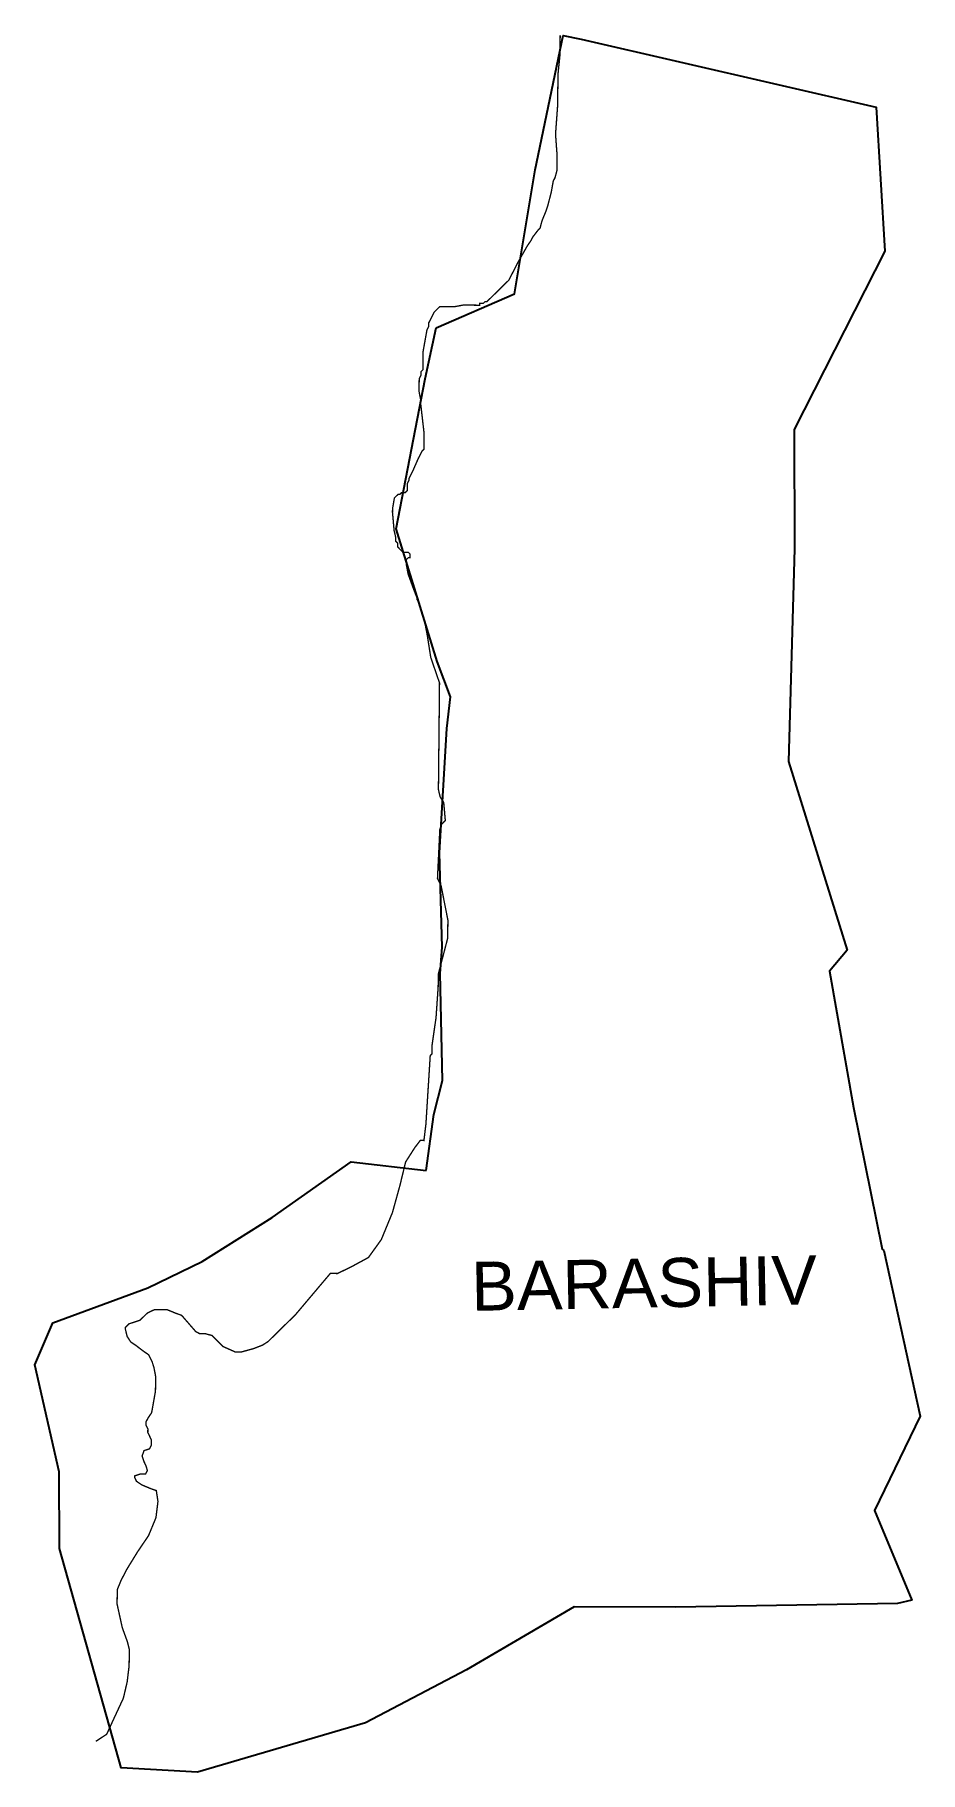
# Model space of a CAD drawing. Header units: metres. Extents: x 277596 to 279562, y 2042771 to 2046627.
import ezdxf

# ---------------------------------------------------------------- set-up
doc = ezdxf.new("R2010")
doc.units = ezdxf.units.M
for name, color, linetype in [('HIGH TIDE LINE', 6, 'Continuous'), ('village', 3, 'Continuous'), ('VILLAGE NAME', 250, 'Continuous')]:
    doc.layers.add(name, color=color, linetype=linetype)
doc.styles.get("Standard").update_dxf_attribs({"font": 'calibri.ttf'})

msp = doc.modelspace()

# ---------------------------------------------------------------- linework, layer by layer
at = {"layer": 'HIGH TIDE LINE', "lineweight": 0}
msp.add_lwpolyline([(277731.1, 2042839.3, 3.01, 3.01, 0), (277743.2, 2042847.2, 3.01, 3.01, 0), (277755.3, 2042855.1, 3.01, 3.01, 0), (277771.8, 2042891, 3.01, 3.01, 0), (277792.3, 2042935, 3.01, 3.01, 0), (277800.7, 2042971, 3.01, 3.01, 0), (277805.1, 2043007.1, 3.01, 3.01, 0), (277805.5, 2043043.3, 3.01, 3.01, 0), (277801.6, 2043059.4, 3.01, 3.01, 0), (277789.9, 2043091.6, 3.01, 3.01, 0), (277778.4, 2043143.9, 3.01, 3.01, 0), (277778.8, 2043176, 3.01, 3.01, 0), (277787, 2043196, 3.01, 3.01, 0), (277799.3, 2043220, 3.01, 3.01, 0), (277823.8, 2043259.9, 3.01, 3.01, 0), (277848.2, 2043295.8, 3.01, 3.01, 0), (277864.7, 2043335.8, 3.01, 3.01, 0), (277869.1, 2043371.9, 3.01, 3.01, 0), (277865.4, 2043396, 3.01, 3.01, 0), (277853.3, 2043400.1, 3.01, 3.01, 0), (277833.4, 2043408.4, 3.01, 3.01, 0), (277821.4, 2043416.5, 3.01, 3.01, 0), (277817.5, 2043424.6, 3.01, 3.01, 0), (277817.5, 2043428.6, 3.01, 3.01, 0), (277829.6, 2043432.5, 3.01, 3.01, 0), (277841.6, 2043432.4, 3.01, 3.01, 0), (277845.7, 2043440.4, 3.01, 3.01, 0), (277841.9, 2043452.4, 3.01, 3.01, 0), (277837.9, 2043460.5, 3.01, 3.01, 0), (277834, 2043472.6, 3.01, 3.01, 0), (277838.2, 2043484.6, 3.01, 3.01, 0), (277850.3, 2043488.5, 3.01, 3.01, 0), (277854.4, 2043496.5, 3.01, 3.01, 0), (277854.5, 2043508.5, 3.01, 3.01, 0), (277846.6, 2043524.7, 3.01, 3.01, 0), (277846.7, 2043532.7, 3.01, 3.01, 0), (277842.8, 2043540.8, 3.01, 3.01, 0), (277842.9, 2043548.8, 3.01, 3.01, 0), (277847, 2043556.8, 3.01, 3.01, 0), (277855.1, 2043568.7, 3.01, 3.01, 0), (277863.6, 2043616.8, 3.01, 3.01, 0), (277864, 2043649, 3.01, 3.01, 0), (277860.2, 2043669.1, 3.01, 3.01, 0), (277856.3, 2043681.2, 3.01, 3.01, 0), (277852.3, 2043689.2, 3.01, 3.01, 0), (277848.4, 2043697.3, 3.01, 3.01, 0), (277836.5, 2043705.5, 3.01, 3.01, 0), (277820.5, 2043717.7, 3.01, 3.01, 0), (277808.6, 2043725.8, 3.01, 3.01, 0), (277800.7, 2043738, 3.01, 3.01, 0), (277796.8, 2043754.1, 3.01, 3.01, 0), (277796.9, 2043758.1, 3.01, 3.01, 0), (277805, 2043766, 3.01, 3.01, 0), (277829.1, 2043773.8, 3.01, 3.01, 0), (277845.4, 2043789.7, 3.01, 3.01, 0), (277861.5, 2043797.5, 3.01, 3.01, 0), (277889.6, 2043797.3, 3.01, 3.01, 0), (277909.6, 2043789, 3.01, 3.01, 0), (277921.6, 2043784.9, 3.01, 3.01, 0), (277953.3, 2043748.4, 3.01, 3.01, 0), (277961.3, 2043744.3, 3.01, 3.01, 0), (277973.4, 2043744.2, 3.01, 3.01, 0), (277989.4, 2043740, 3.01, 3.01, 0), (278013.2, 2043715.7, 3.01, 3.01, 0), (278041.2, 2043703.3, 3.01, 3.01, 0), (278053.2, 2043703.2, 3.01, 3.01, 0), (278081.4, 2043710.9, 3.01, 3.01, 0), (278101.6, 2043718.8, 3.01, 3.01, 0), (278113.7, 2043726.7, 3.01, 3.01, 0), (278174.5, 2043786.3, 3.01, 3.01, 0), (278251.8, 2043877.8, 3.01, 3.01, 0), (278267.8, 2043877.6, 3.01, 3.01, 0), (278300.1, 2043893.4, 3.01, 3.01, 0), (278336.4, 2043913.1, 3.01, 3.01, 0), (278365, 2043952.9, 3.01, 3.01, 0), (278389.7, 2044012.9, 3.01, 3.01, 0), (278406.3, 2044072.9, 3.01, 3.01, 0), (278418.9, 2044125, 3.01, 3.01, 0), (278439.3, 2044156.9, 3.01, 3.01, 0), (278451.5, 2044172.9, 3.01, 3.01, 0), (278459.6, 2044172.8, 3.01, 3.01, 0), (278464, 2044208.9, 3.01, 3.01, 0), (278473.6, 2044361.3, 3.01, 3.01, 0), (278477.6, 2044365.3, 3.01, 3.01, 0), (278477.8, 2044385.4, 3.01, 3.01, 0), (278486.5, 2044445.5, 3.01, 3.01, 0), (278491.2, 2044513.7, 3.01, 3.01, 0), (278491.5, 2044541.8, 3.01, 3.01, 0), (278512.4, 2044621.9, 3.01, 3.01, 0), (278512.8, 2044662.1, 3.01, 3.01, 0), (278497.6, 2044738.5, 3.01, 3.01, 0), (278489.7, 2044754.7, 3.01, 3.01, 0), (278494.9, 2044863, 3.01, 3.01, 0), (278499, 2044875, 3.01, 3.01, 0), (278507.1, 2044883, 3.01, 3.01, 0), (278503.5, 2044923.2, 3.01, 3.01, 0), (278495.6, 2044935.3, 3.01, 3.01, 0), (278491.8, 2044951.4, 3.01, 3.01, 0), (278494.2, 2045188.3, 3.01, 3.01, 0), (278474.8, 2045244.7, 3.01, 3.01, 0), (278467.2, 2045293, 3.01, 3.01, 0), (278459.6, 2045333.2, 3.01, 3.01, 0), (278447.9, 2045365.4, 3.01, 3.01, 0), (278447.9, 2045369.4, 3.01, 3.01, 0), (278444, 2045373.5, 3.01, 3.01, 0), (278444, 2045377.5, 3.01, 3.01, 0), (278436.2, 2045397.7, 3.01, 3.01, 0), (278424.5, 2045429.9, 3.01, 3.01, 0), (278420.7, 2045450, 3.01, 3.01, 0), (278420.8, 2045462.1, 3.01, 3.01, 0), (278424.9, 2045466.1, 3.01, 3.01, 0), (278428.9, 2045466, 3.01, 3.01, 0), (278429, 2045474, 3.01, 3.01, 0), (278425, 2045478.1, 3.01, 3.01, 0), (278412.9, 2045478.2, 3.01, 3.01, 0), (278409, 2045482.3, 3.01, 3.01, 0), (278405, 2045486.3, 3.01, 3.01, 0), (278401, 2045490.4, 3.01, 3.01, 0), (278401.1, 2045498.4, 3.01, 3.01, 0), (278397.1, 2045502.5, 3.01, 3.01, 0), (278397.2, 2045510.5, 3.01, 3.01, 0), (278393.4, 2045526.6, 3.01, 3.01, 0), (278389.8, 2045566.8, 3.01, 3.01, 0), (278389.9, 2045574.8, 3.01, 3.01, 0), (278394.1, 2045598.9, 3.01, 3.01, 0), (278398.2, 2045602.9, 3.01, 3.01, 0), (278402.2, 2045606.8, 3.01, 3.01, 0), (278406.3, 2045606.8, 3.01, 3.01, 0), (278410.3, 2045610.8, 3.01, 3.01, 0), (278418.3, 2045610.7, 3.01, 3.01, 0), (278422.4, 2045614.6, 3.01, 3.01, 0), (278422.6, 2045630.7, 3.01, 3.01, 0), (278426.7, 2045638.7, 3.01, 3.01, 0), (278426.7, 2045642.7, 3.01, 3.01, 0), (278434.9, 2045658.7, 3.01, 3.01, 0), (278447.2, 2045686.7, 3.01, 3.01, 0), (278455.4, 2045702.6, 3.01, 3.01, 0), (278459.5, 2045706.6, 3.01, 3.01, 0), (278459.9, 2045742.7, 3.01, 3.01, 0), (278452.5, 2045807.1, 3.01, 3.01, 0), (278452.6, 2045815.1, 3.01, 3.01, 0), (278448.8, 2045835.2, 3.01, 3.01, 0), (278449.1, 2045863.3, 3.01, 3.01, 0), (278453.2, 2045871.3, 3.01, 3.01, 0), (278453.3, 2045879.3, 3.01, 3.01, 0), (278457.3, 2045883.3, 3.01, 3.01, 0), (278457.7, 2045923.5, 3.01, 3.01, 0), (278466.3, 2045971.6, 3.01, 3.01, 0), (278470.4, 2045979.5, 3.01, 3.01, 0), (278470.4, 2045987.6, 3.01, 3.01, 0), (278478.6, 2046003.5, 3.01, 3.01, 0), (278482.7, 2046011.5, 3.01, 3.01, 0), (278490.8, 2046019.5, 3.01, 3.01, 0), (278494.9, 2046023.5, 3.01, 3.01, 0), (278527, 2046023.1, 3.01, 3.01, 0), (278547.1, 2046026.9, 3.01, 3.01, 0), (278583.3, 2046026.5, 3.01, 3.01, 0), (278583.3, 2046030.6, 3.01, 3.01, 0), (278591.3, 2046030.5, 3.01, 3.01, 0), (278595.4, 2046034.5, 3.01, 3.01, 0), (278599.4, 2046034.4, 3.01, 3.01, 0), (278603.5, 2046038.4, 3.01, 3.01, 0), (278611.6, 2046046.3, 3.01, 3.01, 0), (278619.7, 2046054.3, 3.01, 3.01, 0), (278631.8, 2046066.2, 3.01, 3.01, 0), (278644, 2046078.1, 3.01, 3.01, 0), (278648.1, 2046082.1, 3.01, 3.01, 0), (278660.4, 2046106.1, 3.01, 3.01, 0), (278668.6, 2046122, 3.01, 3.01, 0), (278689, 2046158, 3.01, 3.01, 0), (278697.2, 2046169.9, 3.01, 3.01, 0), (278701.3, 2046177.9, 3.01, 3.01, 0), (278713.5, 2046193.8, 3.01, 3.01, 0), (278717.5, 2046197.8, 3.01, 3.01, 0), (278721.7, 2046213.8, 3.01, 3.01, 0), (278729.9, 2046233.8, 3.01, 3.01, 0), (278734.1, 2046245.8, 3.01, 3.01, 0), (278738.3, 2046261.8, 3.01, 3.01, 0), (278742.4, 2046277.9, 3.01, 3.01, 0), (278746.7, 2046301.9, 3.01, 3.01, 0), (278750.8, 2046309.9, 3.01, 3.01, 0), (278755, 2046325.9, 3.01, 3.01, 0), (278755.3, 2046358, 3.01, 3.01, 0), (278751.8, 2046406.2, 3.01, 3.01, 0), (278756.5, 2046470.4, 3.01, 3.01, 0), (278757.2, 2046538.7, 3.01, 3.01, 0), (278761.7, 2046582.8, 3.01, 3.01, 0), (278762.1, 2046625.2, 3.01, 3.01, 0)], format="xyseb", dxfattribs=at)
at = {"layer": 'village', "color": 3}
for points in [[(278464.3, 2044106.4, 0), (278481.3, 2044230.2, 0), (278500.7, 2044305.9, 0), (278495.4, 2044543.6, 0), (278500, 2044601.8, 0), (278494, 2044811.5, 0), (278510.3, 2045087.3, 0), (278518.9, 2045157.6, 0), (278488.7, 2045236, 0), (278397.9, 2045530, 0), (278462.1, 2045863.4, 0), (278486.8, 2045976.4, 0), (278661, 2046051.9, 0), (278706.3, 2046326.7, 0), (278768.4, 2046625.2, 0), (278808.5, 2046616.8, 0), (279463.4, 2046465.7, 0), (279483.2, 2046146.5, 0)], [(279483.2, 2046146.5, 0), (279281.9, 2045751, 0), (279282.4, 2045485.5, 0)], [(279561.5, 2043561.2, 0), (279460.1, 2043351.3, 0), (279542.6, 2043152.3, 0), (279510.7, 2043144.9, 0), (279018.9, 2043137, 0), (278793.4, 2043138, 0), (278554.4, 2042998.1, 0), (278329.9, 2042880.2, 0), (277957.1, 2042770.8, 0), (277787.1, 2042780.6, 0), (277650.7, 2043267.2, 0), (277650, 2043437.1, 0), (277595.6, 2043674.9, 0), (277635.8, 2043768, 0), (277846.5, 2043845.8, 0), (277966.9, 2043904.5, 0), (278122.8, 2044001.9, 0), (278297.7, 2044125.4, 0), (278464.3, 2044106.4, 0)]]:
    msp.add_polyline3d(points, dxfattribs=at)
at = {"layer": 'village', "color": 3, "true_color": 0x00ff00}
msp.add_polyline3d([(279282.4, 2045485.5, 0), (279268.7, 2045013.6, 0), (279399.2, 2044595, 0), (279360.2, 2044548.7, 0), (279413.4, 2044246.3, 0), (279476.7, 2043931.7, 0), (279480.9, 2043928.5, 0), (279561.5, 2043561.2, 0)], dxfattribs=at)

# ---------------------------------------------------------------- texts
at = {"layer": 'VILLAGE NAME', "insert": (278563.3, 2043903.3), "char_height": 108.748, "attachment_point": 1, "rotation": 1.1028}
msp.add_mtext_dynamic_manual_height_columns('{\\fArial|b0|i0|c0|p34;BARASHIV}', width=726.929, gutter_width=543.7, heights=[0], dxfattribs=at)
msp.add_mtext_dynamic_manual_height_columns('{\\fArial|b0|i0|c0|p34;BARASHIV}', width=726.929, gutter_width=543.7, heights=[0], dxfattribs=at)

doc.saveas('drawing.dxf')
